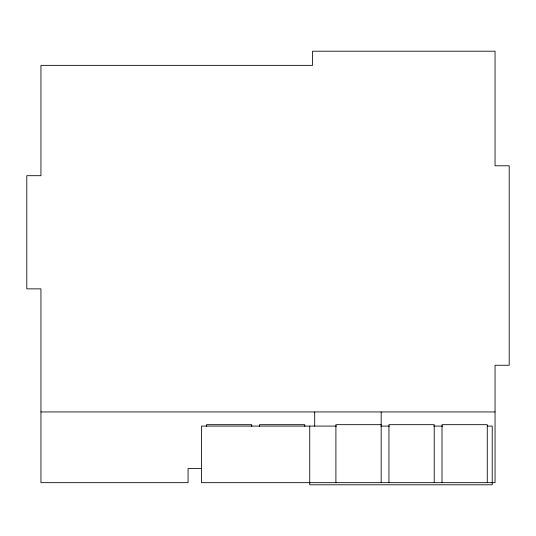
<?xml version="1.0" encoding="UTF-8"?>
<svg xmlns="http://www.w3.org/2000/svg" width="536" height="536" viewBox="0 0 536 536"><rect width="100%" height="100%" fill="white"/><g stroke="black" fill="none" stroke-linecap="round" stroke-linejoin="round"><path stroke-width="0.8" d="M40.944 411.943L495.056 411.943M381.17 424.673L335.905 424.673L335.905 482.675M336.521 426.087L201.509 426.087L201.509 482.675L495.056 482.675L495.056 365.257L509.2 365.257L509.2 165.792L495.056 165.792L495.056 51.201L312.562 51.201L312.562 65.352L40.944 65.352L40.944 175.694L26.8 175.694L26.8 288.864L40.944 288.864L40.944 482.675L188.069 482.675L188.069 468.531L201.462 468.531M380.888 426.087L389.444 426.087M433.624 426.087L442.837 426.087M487.204 426.087L492.222 426.087L492.222 484.799L309.734 484.799L309.734 426.087M487.271 482.675L487.271 424.673L442.006 424.673L442.006 482.675M434.22 482.675L434.22 424.673L388.955 424.673L388.955 482.675M381.17 411.943L381.17 482.675M314.686 411.943L314.686 426.073M304.783 426.334L304.783 424.673L259.511 424.673L259.511 426.334M251.732 426.334L251.732 424.673L206.46 424.673L206.46 426.334"/></g></svg>
